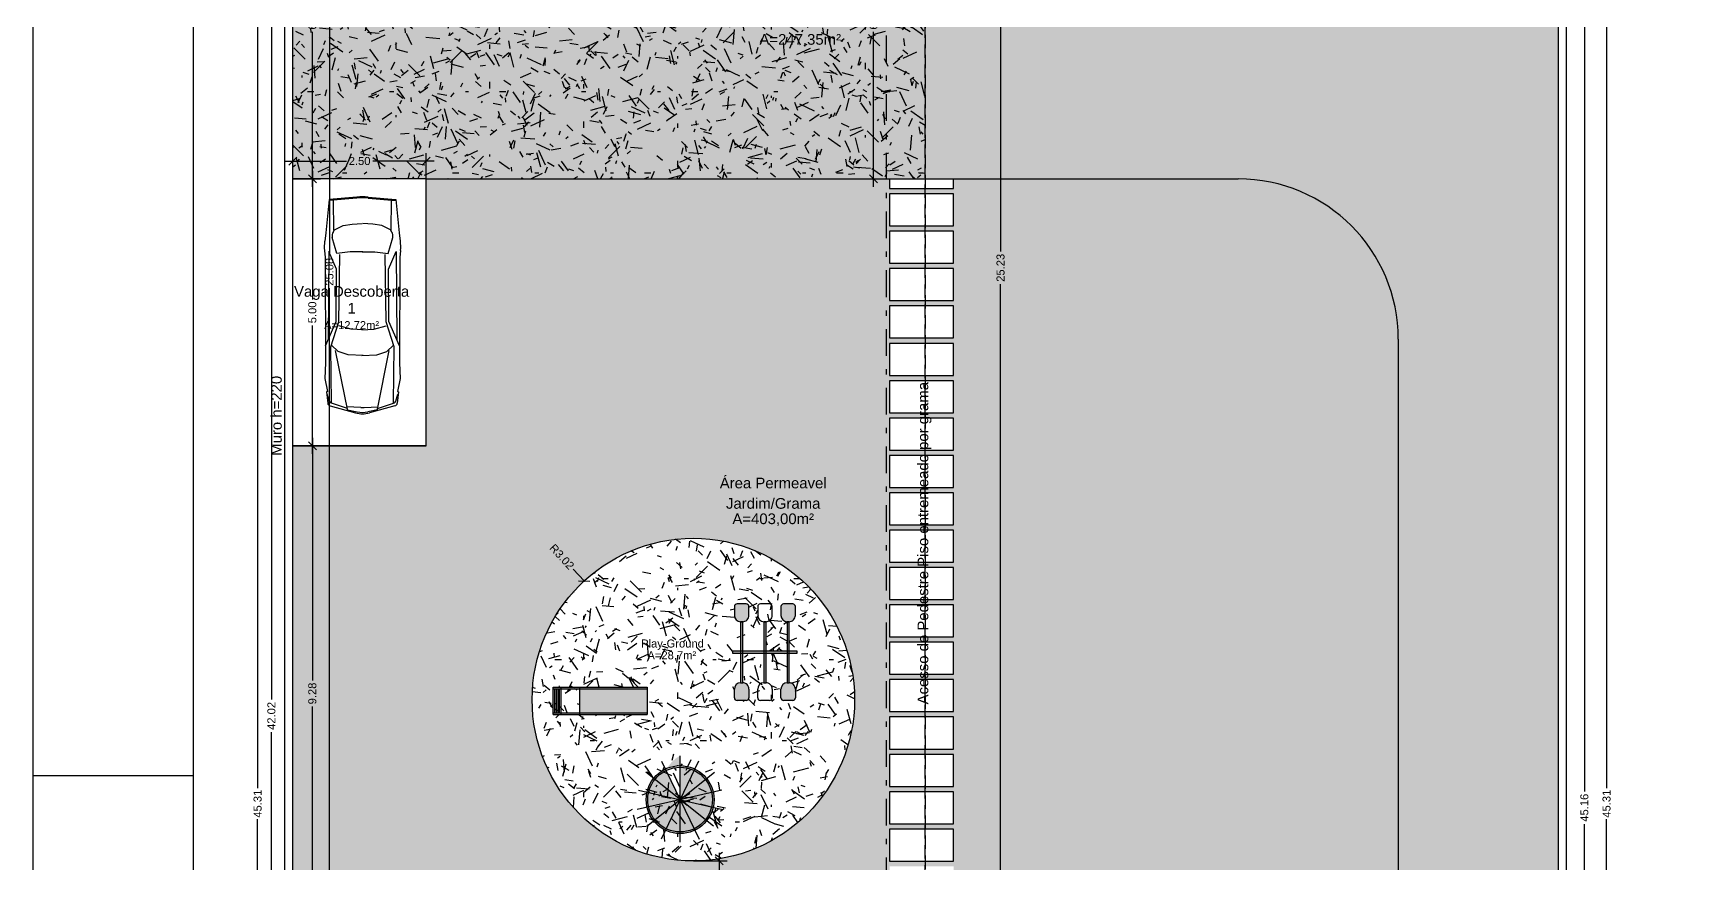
# Model space of a CAD drawing. Extents: x -120 to 178, y 5 to 129.
# Drawn here: x 5 to 36.11, y 97.45 to 113.01 of the extents above; entities that cross this region are included whole.
import ezdxf
from ezdxf.enums import TextEntityAlignment as Align

# ---------------------------------------------------------------- set-up
doc = ezdxf.new("R2010")
doc.units = 0
doc.header["$MEASUREMENT"] = 0
doc.linetypes.add('DASHDOT', pattern=[1, 0.5, -0.25, 0, -0.25])
doc.linetypes.add('HIDDEN', pattern=[0.375, 0.25, -0.125])
doc.layers.get('0').update_dxf_attribs({"linetype": 'CONTINUOUS'})
doc.layers.get('DEFPOINTS').update_dxf_attribs({"linetype": 'CONTINUOUS'})
for name, color, linetype in [('carimbo', 4, 'CONTINUOUS'), ('cota', 1, 'CONTINUOUS'), ('LINVISTA', 4, 'CONTINUOUS'), ('moveis', 253, 'CONTINUOUS'), ('muro', 6, 'CONTINUOUS'), ('piso', 4, 'CONTINUOUS'), ('projecao', 4, 'HIDDEN'), ('texto', 7, 'CONTINUOUS'), ('vegetacao', 82, 'CONTINUOUS')]:
    doc.layers.add(name, color=color, linetype=linetype)
doc.styles.get("Standard").update_dxf_attribs({"font": 'arial.ttf'})
doc.dimstyles.new('cotass', dxfattribs={"dimtxt": 0.15, "dimasz": 0.15, "dimexe": 0.15, "dimexo": 0, "dimgap": 0.05, "dimtad": 0, "dimzin": 4, "dimdsep": 46, "dimtxsty": 'Standard', "dimblk": 'OBLIQUE', "dimcen": 0, "dimdle": 0.15, "dimclrd": 256, "dimclrt": 4, "dimadec": 0, "dimazin": 1, "dimtfac": 1, "dimtix": 1, "dimtofl": 0, "dimtmove": 0, "dimatfit": 3, "dimldrblk": 'OPEN30', "dimfxl": 0, "dimtolj": 1, "dimtzin": 0, "dimlwd": -1, "dimarcsym": 0})
pattern_1 = [(0, (1.44, 0.96), (0.88, 1.52), [0.08, -1.34, 0.06, -0.58, 0.12, -1.42]), (5, (0.54, 1.68), (0.787509, 1.554551), [0.16, -1.34, 0.12, -0.58, 0.24, -1.42]), (10, (1.06, 1.78), (0.53784, 1.902295), [0.14, -0.34, 0.18, -1.06, 0.1, -1.32]), (15, (0.7, 1.96), (0.450046, 1.797737), [0.28, -0.34, 0.3, -1.06, 0.22, -1.32]), (20, (0.86, 1.14), (0.889806, 1.473175), [0.16, -1.1, 0.14, -0.82, 0.1, -0.64]), (25, (1.14, 0.86), (0.9972314, 1.458057), [0.22, -1.1, 0.28, -0.82, 0.24, -0.64]), (30, (1.44, 1.02), (-0.146462, 1.69368), [0.1, -0.66, 0.08, -0.98, 0.06, -1.3]), (35, (0.54, 0.3), (0.148824, 1.9842), [0.22, -0.66, 0.16, -0.98, 0.12, -1.3]), (40, (0.88, 1.46), (0.225573, 1.442469), [0.08, -0.88, 0.06, -0.56, 0.16, -1.02]), (45, (0.88, 0.74), (-0.410122, 1.965757), [0.16, -0.88, 0.12, -0.56, 0.3, -1.02]), (50, (1.18, 0.74), (-0.534986, 1.571557), [0.04, -0.74, 0.1, -1.22, 0.12, -0.62]), (60, (1.24, 0.88), (-0.663154, 1.491384), [0.1, -0.82, 0.04, -0.96, 0.08, -0.74]), (65, (0.52, 0.88), (-0.486328, 2.080453), [0.22, -0.82, 0.08, -0.96, 0.16, -0.74]), (70, (1.02, 0.64), (-0.732615, 1.437246), [0.06, -0.38, 0.12, -0.64, 0.08, -0.88]), (75, (0.3, 0.46), (-1.550558, 1.554275), [0.12, -0.38, 0.24, -0.64, 0.16, -0.88]), (80, (1.12, 1.82), (-1.390436, 1.09813), [0.14, -0.88, 0.06, -1.04, 0.12, -0.98]), (85, (1.3, 0.38), (-1.660168, 0.988455), [0.28, -0.88, 0.12, -1.04, 0.24, -0.98]), (90, (1.24, 0.96), (-1.76, 0.74), [0.12, -0.62, 0.08, -1.22, 0.04, -1.24]), (95, (0.52, 1.68), (-1.88055, 1.30105), [0.24, -0.62, 0.08, -1.22, 0.08, -1.24]), (100, (0.92, 1.58), (-1.653143, 0.967635), [0.14, -0.78, 0.12, -0.64, 0.14, -1.46]), (105, (1.28, 1.94), (-1.731187, 0.819872), [0.28, -0.78, 0.24, -0.64, 0.28, -1.46]), (110, (0.78, 0.44), (-1.602936, 0.544608), [0.16, -0.52, 0.08, -1.06, 0.12, -1.16]), (115, (1.86, 0.44), (-1.644302, 0.40283), [0.3, -0.52, 0.16, -1.06, 0.24, -1.16]), (120, (0.24, 0.68), (-1.911, 0.189948), [0.1, -1.34, 0.12, -0.62, 0.14, -0.82]), (125, (0.42, 0.86), (-2.170974, 0.066875), [0.22, -1.34, 0.24, -0.62, 0.28, -0.82]), (130, (0.68, 0.24), (-1.860718, 0.475107), [0.06, -0.44, 0.08, -0.86, 0.16, -1.12]), (135, (0.86, 0.42), (-2.149605, 0.311127), [0.12, -0.44, 0.16, -0.86, 0.3, -1.12]), (140, (0.08, 1.84), (-1.470646, -0.228038), [0.12, -0.72, 0.14, -0.62, 0.08, -0.84]), (145, (0.88, 0.58), (-1.548418, -0.502793), [0.24, -0.72, 0.28, -0.62, 0.16, -0.84]), (150, (1.74, 0.12), (-1.3655, -0.805115), [0.08, -0.56, 0.16, -1.24, 0.14, -1.14]), (155, (1.56, 1.22), (-1.77954, -0.692849), [0.16, -0.56, 0.3, -1.24, 0.28, -1.14]), (160, (0.42, 1.24), (-1.586007, -1.082858), [0.12, -0.84, 0.1, -0.76, 0.08, -1.22]), (165, (0.24, 0.52), (-1.706049, -1.344246), [0.24, -0.84, 0.22, -0.76, 0.16, -1.22]), (170, (0.54, 0.76), (-1.437627, -1.127488), [0.18, -0.66, 0.12, -0.9, 0.16, -0.88]), (175, (1.44, 1.66), (-1.365265, -1.607125), [0.22, -0.66, 0.24, -0.9, 0.26, -0.88])]

# ---------------------------------------------------------------- blocks, each defined once
blk = doc.blocks.new('A1')
blk.add_line((30, 297), (0, 297))
blk.add_lwpolyline([(841, 0), (0, 0), (0, 594), (841, 594)], close=True)
at = {"color": 2}
blk.add_lwpolyline([(831, 10), (831, 584), (30, 584), (30, 10), (831, 10)], dxfattribs=at)
blk = doc.blocks.new('_Oblique')
at = {"color": 0, "linetype": 'ByBlock', "lineweight": -2}
blk.add_line((-0.5, -0.5), (0.5, 0.5), dxfattribs=at)
blk = doc.blocks.new('*D21')
at = {"layer": 'cota', "transparency": 16777216}
for p, q in [((10.233, 116.434), (10.233, 113.529)), ((10.233, 110.134), (10.233, 113.039))]:
    blk.add_line(p, q, dxfattribs=at)
at = {"layer": 'cota', "color": 0, "lineweight": -2, "transparency": 16777216}
for p, q in [((9.869, 116.284), (10.383, 116.284)), ((9.869, 110.284), (10.383, 110.284))]:
    blk.add_line(p, q, dxfattribs=at)
at = {"layer": 'DEFPOINTS', "color": 0, "transparency": 16777216}
for p in [(9.869, 116.284), (9.869, 110.284), (10.233, 110.284)]:
    blk.add_point(p, dxfattribs=at)
at = {"layer": 'cota', "transparency": 16777216, "xscale": 0.15, "yscale": 0.15, "zscale": 0.15}
for p, rotation in [((10.233, 116.284), 90), ((10.233, 110.284), 270)]:
    blk.add_blockref('_Oblique', p, dxfattribs=dict(at, rotation=rotation))
at = {"layer": 'cota', "color": 4, "transparency": 16777216, "insert": (10.233, 113.284), "char_height": 0.15, "attachment_point": 5, "rotation": 90}
blk.add_mtext('\\A1;6.00', dxfattribs=at)
blk = doc.blocks.new('_Open30')
at = {"color": 0, "linetype": 'ByBlock', "lineweight": -2}
for p, q in [((-1, 0.27), (0, 0)), ((0, 0), (-1, -0.27)), ((0, 0), (-1, 0))]:
    blk.add_line(p, q, dxfattribs=at)
blk = doc.blocks.new('*D22')
at = {"layer": 'cota', "color": 0, "lineweight": -2, "transparency": 16777216}
for p, q in [((9.869, 110.284), (10.383, 110.284)), ((9.869, 105.284), (10.383, 105.284))]:
    blk.add_line(p, q, dxfattribs=at)
at = {"layer": 'cota', "transparency": 16777216}
for p, q in [((10.233, 110.434), (10.233, 108.028)), ((10.233, 105.134), (10.233, 107.539))]:
    blk.add_line(p, q, dxfattribs=at)
at = {"layer": 'DEFPOINTS', "color": 0, "transparency": 16777216}
for p in [(9.869, 110.284), (9.869, 105.284), (10.233, 105.284)]:
    blk.add_point(p, dxfattribs=at)
at = {"layer": 'cota', "transparency": 16777216, "xscale": 0.15, "yscale": 0.15, "zscale": 0.15}
for p, rotation in [((10.233, 110.284), 90), ((10.233, 105.284), 270)]:
    blk.add_blockref('_Oblique', p, dxfattribs=dict(at, rotation=rotation))
at = {"layer": 'cota', "color": 4, "transparency": 16777216, "insert": (10.233, 107.784), "char_height": 0.15, "attachment_point": 5, "rotation": 90}
blk.add_mtext('\\A1;5.00', dxfattribs=at)
blk = doc.blocks.new('*D23')
at = {"layer": 'cota', "color": 0, "lineweight": -2, "transparency": 16777216}
for p, q in [((9.869, 105.284), (10.383, 105.284)), ((9.869, 96.004), (10.383, 96.004))]:
    blk.add_line(p, q, dxfattribs=at)
at = {"layer": 'cota', "transparency": 16777216}
for p, q in [((10.233, 105.434), (10.233, 100.889)), ((10.233, 95.854), (10.233, 100.399))]:
    blk.add_line(p, q, dxfattribs=at)
at = {"layer": 'DEFPOINTS', "color": 0, "transparency": 16777216}
for p in [(9.869, 105.284), (9.869, 96.004), (10.233, 96.004)]:
    blk.add_point(p, dxfattribs=at)
at = {"layer": 'cota', "transparency": 16777216, "xscale": 0.15, "yscale": 0.15, "zscale": 0.15}
for p, rotation in [((10.233, 105.284), 90), ((10.233, 96.004), 270)]:
    blk.add_blockref('_Oblique', p, dxfattribs=dict(at, rotation=rotation))
at = {"layer": 'cota', "color": 4, "transparency": 16777216, "insert": (10.233, 100.644), "char_height": 0.15, "attachment_point": 5, "rotation": 90}
blk.add_mtext('\\A1;9.28', dxfattribs=at)
blk = doc.blocks.new('*D31')
at = {"layer": 'cota', "color": 0, "lineweight": -2, "transparency": 16777216}
for p, q in [((9.869, 110.284), (9.869, 110.769)), ((12.369, 110.284), (12.369, 110.769))]:
    blk.add_line(p, q, dxfattribs=at)
at = {"layer": 'cota', "transparency": 16777216}
for p, q in [((9.719, 110.619), (10.874, 110.619)), ((12.519, 110.619), (11.365, 110.619))]:
    blk.add_line(p, q, dxfattribs=at)
at = {"layer": 'DEFPOINTS', "color": 0, "transparency": 16777216}
for p in [(12.369, 110.619), (9.869, 110.284), (12.369, 110.284)]:
    blk.add_point(p, dxfattribs=at)
at = {"layer": 'cota', "transparency": 16777216, "xscale": 0.15, "yscale": 0.15, "zscale": 0.15, "rotation": 180}
blk.add_blockref('_Oblique', (9.869, 110.619), dxfattribs=at)
at = {"layer": 'cota', "transparency": 16777216, "xscale": 0.15, "yscale": 0.15, "zscale": 0.15}
blk.add_blockref('_Oblique', (12.369, 110.619), dxfattribs=at)
at = {"layer": 'cota', "color": 4, "transparency": 16777216, "insert": (11.119, 110.619), "char_height": 0.15, "attachment_point": 5}
blk.add_mtext('\\A1;2.50', dxfattribs=at)
blk = doc.blocks.new('*D33')
at = {"layer": 'cota', "color": 0, "lineweight": -2, "transparency": 16777216}
for p, q in [((9.869, 121.084), (10.704, 121.084)), ((9.869, 96.004), (10.704, 96.004))]:
    blk.add_line(p, q, dxfattribs=at)
at = {"layer": 'cota', "transparency": 16777216}
for p, q in [((10.554, 121.234), (10.554, 108.848)), ((10.554, 95.854), (10.554, 108.239))]:
    blk.add_line(p, q, dxfattribs=at)
at = {"layer": 'DEFPOINTS', "color": 0, "transparency": 16777216}
for p in [(9.869, 121.084), (9.869, 96.004), (10.554, 96.004)]:
    blk.add_point(p, dxfattribs=at)
at = {"layer": 'cota', "transparency": 16777216, "xscale": 0.15, "yscale": 0.15, "zscale": 0.15}
for p, rotation in [((10.554, 121.084), 90), ((10.554, 96.004), 270)]:
    blk.add_blockref('_Oblique', p, dxfattribs=dict(at, rotation=rotation))
at = {"layer": 'cota', "color": 4, "transparency": 16777216, "insert": (10.554, 108.544), "char_height": 0.15, "attachment_point": 5, "rotation": 90}
blk.add_mtext('\\A1;25.08', dxfattribs=at)
blk = doc.blocks.new('*D34')
at = {"layer": 'cota', "transparency": 16777216}
for p, q in [((9.466, 121.384), (9.466, 100.529)), ((9.466, 79.064), (9.466, 99.918))]:
    blk.add_line(p, q, dxfattribs=at)
at = {"layer": 'cota', "color": 0, "lineweight": -2, "transparency": 16777216}
for p, q in [((9.719, 121.234), (9.316, 121.234)), ((9.719, 79.214), (9.316, 79.214))]:
    blk.add_line(p, q, dxfattribs=at)
at = {"layer": 'DEFPOINTS', "color": 0, "transparency": 16777216}
for p in [(9.719, 121.234), (9.466, 79.214), (9.719, 79.214)]:
    blk.add_point(p, dxfattribs=at)
at = {"layer": 'cota', "transparency": 16777216, "xscale": 0.15, "yscale": 0.15, "zscale": 0.15}
for p, rotation in [((9.466, 121.234), 90), ((9.466, 79.214), 270)]:
    blk.add_blockref('_Oblique', p, dxfattribs=dict(at, rotation=rotation))
at = {"layer": 'cota', "color": 4, "transparency": 16777216, "insert": (9.466, 100.224), "char_height": 0.15, "attachment_point": 5, "rotation": 90}
blk.add_mtext('\\A1;42.02', dxfattribs=at)
blk = doc.blocks.new('*D36')
at = {"layer": 'cota', "transparency": 16777216}
for p, q in [((9.207, 121.384), (9.207, 98.87)), ((9.207, 75.774), (9.207, 98.287))]:
    blk.add_line(p, q, dxfattribs=at)
at = {"layer": 'cota', "color": 0, "lineweight": -2, "transparency": 16777216}
for p, q in [((9.719, 121.234), (9.057, 121.234)), ((9.719, 75.924), (9.057, 75.924))]:
    blk.add_line(p, q, dxfattribs=at)
at = {"layer": 'DEFPOINTS', "color": 0, "transparency": 16777216}
for p in [(9.719, 121.234), (9.207, 75.924), (9.719, 75.924)]:
    blk.add_point(p, dxfattribs=at)
at = {"layer": 'cota', "transparency": 16777216, "xscale": 0.15, "yscale": 0.15, "zscale": 0.15}
for p, rotation in [((9.207, 121.234), 90), ((9.207, 75.924), 270)]:
    blk.add_blockref('_Oblique', p, dxfattribs=dict(at, rotation=rotation))
at = {"layer": 'cota', "color": 4, "transparency": 16777216, "insert": (9.207, 98.579), "char_height": 0.15, "attachment_point": 5, "rotation": 90}
blk.add_mtext('\\A1;45.31', dxfattribs=at)
blk = doc.blocks.new('*D75')
at = {"layer": 'cota', "transparency": 16777216}
for p, q in [((23.134, 121.384), (23.134, 108.923)), ((23.134, 95.854), (23.134, 108.314))]:
    blk.add_line(p, q, dxfattribs=at)
at = {"layer": 'cota', "color": 0, "lineweight": -2, "transparency": 16777216}
for p, q in [((22.849, 121.234), (23.284, 121.234)), ((22.849, 96.004), (23.284, 96.004))]:
    blk.add_line(p, q, dxfattribs=at)
at = {"layer": 'DEFPOINTS', "color": 0, "transparency": 16777216}
for p in [(22.849, 121.234), (23.134, 121.234), (22.849, 96.004)]:
    blk.add_point(p, dxfattribs=at)
at = {"layer": 'cota', "transparency": 16777216, "xscale": 0.15, "yscale": 0.15, "zscale": 0.15}
for p, rotation in [((23.134, 121.234), 90), ((23.134, 96.004), 270)]:
    blk.add_blockref('_Oblique', p, dxfattribs=dict(at, rotation=rotation))
at = {"layer": 'cota', "color": 4, "transparency": 16777216, "insert": (23.134, 108.619), "char_height": 0.15, "attachment_point": 5, "rotation": 90}
blk.add_mtext('\\A1;25.23', dxfattribs=at)
blk = doc.blocks.new('*D472')
at = {"layer": 'cota', "color": 0, "lineweight": -2, "transparency": 16777216}
for p, q in [((33.589, 121.084), (34.228, 121.084)), ((33.589, 75.924), (34.228, 75.924))]:
    blk.add_line(p, q, dxfattribs=at)
at = {"layer": 'cota', "transparency": 16777216}
for p, q in [((34.078, 121.234), (34.078, 98.81)), ((34.078, 75.774), (34.078, 98.198))]:
    blk.add_line(p, q, dxfattribs=at)
at = {"layer": 'DEFPOINTS', "color": 0, "transparency": 16777216}
for p in [(33.589, 121.084), (34.078, 121.084), (33.589, 75.924)]:
    blk.add_point(p, dxfattribs=at)
at = {"layer": 'cota', "transparency": 16777216, "xscale": 0.15, "yscale": 0.15, "zscale": 0.15}
for p, rotation in [((34.078, 121.084), 90), ((34.078, 75.924), 270)]:
    blk.add_blockref('_Oblique', p, dxfattribs=dict(at, rotation=rotation))
at = {"layer": 'cota', "color": 4, "transparency": 16777216, "insert": (34.078, 98.504), "char_height": 0.15, "attachment_point": 5, "rotation": 90}
blk.add_mtext('\\A1;45.16', dxfattribs=at)
blk = doc.blocks.new('*D473')
at = {"layer": 'cota', "transparency": 16777216}
for p, q in [((34.494, 121.384), (34.494, 98.87)), ((34.494, 75.774), (34.494, 98.287))]:
    blk.add_line(p, q, dxfattribs=at)
at = {"layer": 'cota', "color": 0, "lineweight": -2, "transparency": 16777216}
for p, q in [((33.739, 121.234), (34.644, 121.234)), ((33.739, 75.924), (34.644, 75.924))]:
    blk.add_line(p, q, dxfattribs=at)
at = {"layer": 'DEFPOINTS', "color": 0, "transparency": 16777216}
for p in [(33.739, 121.234), (34.494, 121.234), (33.739, 75.924)]:
    blk.add_point(p, dxfattribs=at)
at = {"layer": 'cota', "transparency": 16777216, "xscale": 0.15, "yscale": 0.15, "zscale": 0.15}
for p, rotation in [((34.494, 121.234), 90), ((34.494, 75.924), 270)]:
    blk.add_blockref('_Oblique', p, dxfattribs=dict(at, rotation=rotation))
at = {"layer": 'cota', "color": 4, "transparency": 16777216, "insert": (34.494, 98.579), "char_height": 0.15, "attachment_point": 5, "rotation": 90}
blk.add_mtext('\\A1;45.31', dxfattribs=at)
blk = doc.blocks.new('*D996')
at = {"layer": 'cota', "transparency": 16777216}
blk.add_line((15.125, 102.973), (15.328, 102.752), dxfattribs=at)
at = {"layer": 'DEFPOINTS', "color": 0, "transparency": 16777216}
for p in [(15.328, 102.752), (17.375, 100.529)]:
    blk.add_point(p, dxfattribs=at)
at = {"layer": 'cota', "transparency": 16777216, "xscale": 0.15, "yscale": 0.15, "zscale": 0.15, "rotation": 312.6367412035655}
blk.add_blockref('_Oblique', (15.328, 102.752), dxfattribs=at)
at = {"layer": 'cota', "color": 4, "transparency": 16777216, "insert": (14.911, 103.205), "char_height": 0.15, "attachment_point": 5, "rotation": 312.6367}
blk.add_mtext('\\A1;R3.02', dxfattribs=at)
blk = doc.blocks.new('*D997')
at = {"layer": 'cota', "color": 0, "lineweight": -2, "transparency": 16777216}
for p, q in [((17.375, 97.507), (18.008, 97.507)), ((17.375, 96.004), (18.008, 96.004))]:
    blk.add_line(p, q, dxfattribs=at)
at = {"layer": 'cota', "transparency": 16777216}
for p, q in [((17.858, 97.657), (17.858, 96.993)), ((17.858, 95.854), (17.858, 96.518))]:
    blk.add_line(p, q, dxfattribs=at)
at = {"layer": 'DEFPOINTS', "color": 0, "transparency": 16777216}
for p in [(17.375, 97.507), (17.375, 96.004), (17.858, 96.004)]:
    blk.add_point(p, dxfattribs=at)
at = {"layer": 'cota', "transparency": 16777216, "xscale": 0.15, "yscale": 0.15, "zscale": 0.15}
for p, rotation in [((17.858, 97.507), 90), ((17.858, 96.004), 270)]:
    blk.add_blockref('_Oblique', p, dxfattribs=dict(at, rotation=rotation))
at = {"layer": 'cota', "color": 4, "transparency": 16777216, "insert": (17.858, 96.755), "char_height": 0.15, "attachment_point": 5, "rotation": 90}
blk.add_mtext('\\A1;1.50', dxfattribs=at)
blk = doc.blocks.new('*D1069')
at = {"layer": 'cota', "transparency": 16777216}
for p, q in [((20.753, 116.434), (20.753, 113.529)), ((20.753, 110.134), (20.753, 113.039))]:
    blk.add_line(p, q, dxfattribs=at)
at = {"layer": 'cota', "color": 0, "lineweight": -2, "transparency": 16777216}
for p, q in [((20.469, 116.284), (20.903, 116.284)), ((20.469, 110.284), (20.903, 110.284))]:
    blk.add_line(p, q, dxfattribs=at)
at = {"layer": 'DEFPOINTS', "color": 0, "transparency": 16777216}
for p in [(20.469, 116.284), (20.469, 110.284), (20.753, 110.284)]:
    blk.add_point(p, dxfattribs=at)
at = {"layer": 'cota', "transparency": 16777216, "xscale": 0.15, "yscale": 0.15, "zscale": 0.15}
for p, rotation in [((20.753, 116.284), 90), ((20.753, 110.284), 270)]:
    blk.add_blockref('_Oblique', p, dxfattribs=dict(at, rotation=rotation))
at = {"layer": 'cota', "color": 4, "transparency": 16777216, "insert": (20.753, 113.284), "char_height": 0.15, "attachment_point": 5, "rotation": 90}
blk.add_mtext('\\A1;6.00', dxfattribs=at)

msp = doc.modelspace()

# ---------------------------------------------------------------- hatches: boundary and pattern name
at = {"layer": 'vegetacao'}
h = msp.add_hatch(dxfattribs=at)
h.set_pattern_fill('ANGLE', color=256, scale=2, style=0)
h.set_pattern_definition([(0, (4.21934, 69.4), (0, 0.55), [0.4, -0.15]), (90, (4.21934, 69.4), (-0.55, 3e-17), [0.4, -0.15])])
edge = h.paths.add_edge_path()
edge.add_line((33.589, 75.924), (33.589, 116.284))
edge.add_line((33.589, 116.284), (9.869, 116.284))
edge.add_line((9.869, 116.284), (9.869, 110.284))
edge.add_line((9.869, 110.284), (27.589, 110.284))
edge.add_arc((27.589, 107.284), 3, 0, 90, ccw=False)
edge.add_line((30.589, 107.284), (30.589, 75.924))
edge.add_line((30.589, 75.924), (33.589, 75.924))
h = msp.add_hatch(dxfattribs=at)
h.set_pattern_fill('TRACOS2', color=256, scale=2, style=0)
h.set_pattern_definition(pattern_1)
h.paths.add_polyline_path([(21.719, 116.284), (9.869, 116.284), (9.869, 110.284), (12.369, 110.284), (21.719, 110.284)])
h = msp.add_hatch(dxfattribs=at)
h.set_pattern_fill('TRACOS2', color=256, scale=2, style=0)
h.set_pattern_definition(pattern_1)
h.paths.add_polyline_path([(33.589, 116.284), (21.719, 116.284), (21.719, 110.284), (27.589, 110.284, -0.414214), (30.589, 107.284), (30.589, 76.199), (31.889, 76.199), (31.889, 76.149), (30.589, 76.149), (30.589, 75.924), (33.589, 75.924)])
h = msp.add_hatch(dxfattribs=at)
h.set_pattern_fill('TRACOS2', color=256, scale=2, style=0)
h.set_pattern_definition(pattern_1)
h.paths.add_polyline_path([(30.589, 107.284, 0.414214), (27.589, 110.284), (22.254, 110.284), (22.254, 110.104), (21.719, 110.104), (21.719, 110.004), (22.254, 110.004), (22.254, 109.404), (21.719, 109.404), (21.719, 109.304), (22.254, 109.304), (22.254, 108.704), (21.719, 108.704), (21.719, 108.604), (22.254, 108.604), (22.254, 108.004), (21.719, 108.004), (21.719, 107.904), (22.254, 107.904), (22.254, 107.304), (21.719, 107.304), (21.719, 107.204), (22.254, 107.204), (22.254, 106.604), (21.719, 106.604), (21.719, 106.504), (22.254, 106.504), (22.254, 105.904), (21.719, 105.904), (21.719, 105.804), (22.254, 105.804), (22.254, 105.204), (21.719, 105.204), (21.719, 105.104), (22.254, 105.104), (22.254, 104.504), (21.719, 104.504), (21.719, 104.404), (22.254, 104.404), (22.254, 103.804), (21.719, 103.804), (21.719, 103.704), (22.254, 103.704), (22.254, 103.104), (21.719, 103.104), (21.719, 103.004), (22.254, 103.004), (22.254, 102.404), (21.719, 102.404), (21.719, 102.304), (22.254, 102.304), (22.254, 101.704), (21.719, 101.704), (21.719, 101.604), (22.254, 101.604), (22.254, 101.004), (21.719, 101.004), (21.719, 100.904), (22.254, 100.904), (22.254, 100.304), (21.719, 100.304), (21.719, 100.204), (22.254, 100.204), (22.254, 99.604), (21.719, 99.604), (21.719, 99.504), (22.254, 99.504), (22.254, 98.904), (21.719, 98.904), (21.719, 98.804), (22.254, 98.804), (22.254, 98.204), (21.719, 98.204), (21.719, 98.104), (22.254, 98.104), (22.254, 97.504), (21.719, 97.504), (21.719, 97.404), (22.254, 97.404), (22.254, 96.804), (21.719, 96.804), (21.719, 96.704), (22.254, 96.704), (22.254, 96.104), (21.719, 96.104), (21.719, 96.004), (22.849, 96.004), (22.849, 95.804), (22.849, 91.544), (24.899, 91.544), (24.899, 93.874), (30.589, 93.874)])
h.paths.add_polyline_path([(24.298, 94.59, -0.414176), (24.537, 94.352, -0.414204), (24.624, 94.026, -0.41425), (24.537, 93.699, -0.414199), (24.298, 93.461, -0.414161), (23.972, 93.373, -0.414161), (23.646, 93.461, -0.414199), (23.407, 93.699, -0.414204), (23.32, 94.026, -0.414204), (23.407, 94.352, -0.414176), (23.646, 94.59, -0.414178), (23.972, 94.678, -0.414224)], flags=16)
h.paths.add_polyline_path([(24.298, 92.831, -0.414176), (24.537, 92.592, -0.414204), (24.624, 92.266, -0.414264), (24.537, 91.94, -0.567356), (24.298, 92.001, -0.414148), (23.972, 91.914, -0.41415), (23.646, 92.001, -0.567359), (23.407, 91.94, -0.414218), (23.32, 92.266, -0.414204), (23.407, 92.592, -0.414176), (23.646, 92.831, -0.414178), (23.972, 92.919, -0.414224)], flags=16)
h.paths.add_polyline_path([(21.054, 105.804), (21.719, 105.804), (21.719, 105.904), (21.054, 105.904), (21.054, 106.504), (21.719, 106.504), (21.719, 106.604), (21.054, 106.604), (21.054, 107.204), (21.719, 107.204), (21.719, 107.304), (21.054, 107.304), (21.054, 107.904), (21.719, 107.904), (21.719, 108.004), (21.054, 108.004), (21.054, 108.604), (21.719, 108.604), (21.719, 108.704), (21.054, 108.704), (21.054, 109.304), (21.719, 109.304), (21.719, 109.404), (21.054, 109.404), (21.054, 110.004), (21.719, 110.004), (21.719, 110.104), (21.054, 110.104), (21.054, 110.284), (12.369, 110.284), (12.369, 105.284), (9.869, 105.284), (9.869, 96.004), (10.869, 96.004), (21.719, 96.004), (21.719, 96.104), (21.054, 96.104), (21.054, 96.704), (21.719, 96.704), (21.719, 96.804), (21.054, 96.804), (21.054, 97.404), (21.719, 97.404), (21.719, 97.504), (21.054, 97.504), (21.054, 98.104), (21.719, 98.104), (21.719, 98.204), (21.054, 98.204), (21.054, 98.804), (21.719, 98.804), (21.719, 98.904), (21.054, 98.904), (21.054, 99.504), (21.719, 99.504), (21.719, 99.604), (21.054, 99.604), (21.054, 100.204), (21.719, 100.204), (21.719, 100.304), (21.054, 100.304), (21.054, 100.904), (21.719, 100.904), (21.719, 101.004), (21.054, 101.004), (21.054, 101.604), (21.719, 101.604), (21.719, 101.704), (21.054, 101.704), (21.054, 102.304), (21.719, 102.304), (21.719, 102.404), (21.054, 102.404), (21.054, 103.004), (21.719, 103.004), (21.719, 103.104), (21.054, 103.104), (21.054, 103.704), (21.719, 103.704), (21.719, 103.804), (21.054, 103.804), (21.054, 104.404), (21.719, 104.404), (21.719, 104.504), (21.054, 104.504), (21.054, 105.104), (21.719, 105.104), (21.719, 105.204), (21.054, 105.204)])
h.paths.add_polyline_path([(20.397, 100.529, -1), (14.353, 100.529, -1)], flags=16)
h.paths.add_polyline_path([(19.067, 102.322), (19.238, 102.322, -0.423394), (19.288, 102.27), (19.288, 102.109, -0.406511), (19.172, 101.988), (19.172, 101.437), (19.322, 101.437), (19.322, 101.397), (19.172, 101.397), (19.172, 100.845, -0.406511), (19.288, 100.724), (19.288, 100.563, -0.436482), (19.236, 100.512), (19.067, 100.512, -0.414214), (19.017, 100.562), (19.017, 100.724, -0.406452), (19.132, 100.845), (19.132, 101.397), (18.737, 101.397), (18.737, 100.845, 0.003327), (18.735, 100.845), (18.698, 100.845, 0.405123), (18.581, 100.726), (18.581, 100.562, 0.41421), (18.631, 100.512, 0.000003), (18.631, 100.512, -0.414214), (18.581, 100.562), (18.581, 100.724, -0.406511), (18.697, 100.845), (18.697, 101.397), (18.301, 101.397), (18.301, 100.845, -0.406511), (18.417, 100.724), (18.417, 100.563, -0.436482), (18.365, 100.512), (18.195, 100.512, -0.414214), (18.145, 100.562), (18.145, 100.724, -0.406452), (18.261, 100.845), (18.261, 101.397), (18.111, 101.397), (18.111, 101.437), (18.261, 101.437), (18.261, 101.988, -0.406452), (18.145, 102.109), (18.145, 102.272, -0.414214), (18.195, 102.322), (18.367, 102.322, -0.423394), (18.417, 102.27), (18.417, 102.109, -0.406511), (18.301, 101.988), (18.301, 101.437), (18.697, 101.437), (18.697, 101.988, -0.406511), (18.581, 102.109), (18.581, 102.272, -0.414214), (18.631, 102.322), (18.803, 102.322, -0.414214), (18.853, 102.272, 0.414214), (18.803, 102.322), (18.631, 102.322, 0.414215), (18.581, 102.272, -0.000001), (18.581, 102.272), (18.581, 102.107, 0.405123), (18.698, 101.988), (18.735, 101.988, 0.003327), (18.737, 101.988), (18.737, 101.437), (19.132, 101.437), (19.132, 101.988, -0.406452), (19.017, 102.109), (19.017, 102.272, -0.414214)], flags=0)
h.paths.add_polyline_path([(18.805, 100.512), (18.8, 100.512, 0.022096)], flags=0)
h.paths.add_polyline_path([(16.508, 100.763), (16.508, 100.253), (14.749, 100.253), (14.749, 100.763)], flags=0)
h.paths.add_polyline_path([(15.249, 100.733), (15.249, 100.283), (14.779, 100.283), (14.779, 100.733)], flags=0)
h.paths.add_polyline_path([(17.127, 99.478, 0.161463), (16.864, 99.202), (17.127, 98.656)], flags=0)
h.paths.add_polyline_path([(17.763, 98.656, -1), (16.491, 98.656, -1)], flags=0)
h.paths.add_polyline_path([(17.127, 98.656), (17.127, 98.656), (17.127, 98.656), (17.127, 98.656), (17.127, 98.656)], flags=0)
h = msp.add_hatch(dxfattribs=at)
h.set_pattern_fill('TRACOS2', color=256, scale=2, style=0)
h.set_pattern_definition(pattern_1)
h.paths.add_polyline_path([(20.397, 100.529, 1), (14.353, 100.529, 1)])
h.paths.add_polyline_path([(17.763, 98.656, -1), (16.491, 98.656, -1)], flags=16)
h.paths.add_polyline_path([(17.733, 98.656, -1), (16.521, 98.656, -1)], flags=0)
h.paths.add_polyline_path([(17.127, 98.656), (17.127, 98.656), (17.127, 98.656), (17.127, 98.656), (17.127, 98.656)], flags=0)
h.paths.add_polyline_path([(18.195, 100.512, -0.414214), (18.145, 100.562), (18.145, 100.724, -0.406452), (18.261, 100.845), (18.261, 101.397), (18.111, 101.397), (18.111, 101.437), (18.261, 101.437), (18.261, 101.988, -0.406452), (18.145, 102.109), (18.145, 102.272, -0.414214), (18.195, 102.322), (18.367, 102.322, -0.423394), (18.417, 102.27), (18.417, 102.109, -0.406511), (18.301, 101.988), (18.301, 101.437), (18.697, 101.437), (18.697, 101.988, -0.406511), (18.581, 102.109), (18.581, 102.272, -0.414214), (18.631, 102.322), (18.803, 102.322, -0.414214), (18.853, 102.272, 0.414214), (18.803, 102.322), (18.631, 102.322, 0.414215), (18.581, 102.272, -0.000001), (18.581, 102.272), (18.581, 102.107, 0.405123), (18.698, 101.988), (18.735, 101.988, 0.003327), (18.737, 101.988), (18.737, 101.437), (19.132, 101.437), (19.132, 101.988, -0.406452), (19.017, 102.109), (19.017, 102.272, -0.414214), (19.067, 102.322), (19.238, 102.322, -0.423394), (19.288, 102.27), (19.288, 102.109, -0.406511), (19.172, 101.988), (19.172, 101.437), (19.322, 101.437), (19.322, 101.397), (19.172, 101.397), (19.172, 100.845, -0.406511), (19.288, 100.724), (19.288, 100.563, -0.436482), (19.236, 100.512), (19.067, 100.512, -0.414214), (19.017, 100.562), (19.017, 100.724, -0.406452), (19.132, 100.845), (19.132, 101.397), (18.737, 101.397), (18.737, 100.845, 0.003327), (18.735, 100.845), (18.698, 100.845, 0.405123), (18.581, 100.726), (18.581, 100.562, 0.41421), (18.631, 100.512, 0.000003), (18.631, 100.512, -0.414214), (18.581, 100.562), (18.581, 100.724, -0.406511), (18.697, 100.845), (18.697, 101.397), (18.301, 101.397), (18.301, 100.845, -0.406511), (18.417, 100.724), (18.417, 100.563, -0.436482), (18.365, 100.512)], flags=16)
h.paths.add_polyline_path([(18.805, 100.512, -0.022096), (18.8, 100.512)], flags=0)
h.paths.add_polyline_path([(16.508, 100.253), (14.749, 100.253), (14.749, 100.763), (16.508, 100.763)], flags=16)
h.paths.add_polyline_path([(14.779, 100.283), (14.779, 100.733), (15.249, 100.733), (15.249, 100.283)], flags=0)

# ---------------------------------------------------------------- linework, layer by layer
msp.add_lwpolyline([(9.719, 75.924), (9.719, 121.234), (33.739, 121.234), (33.739, 75.924)], close=True)
at = {"layer": 'cota', "color": 6, "linetype": 'DASHDOT'}
msp.add_lwpolyline([(20.989, 121.772), (20.989, 72.403)], dxfattribs=at)
at = {"layer": 'LINVISTA'}
msp.add_circle((17.375, 100.529), 3.022, dxfattribs=at)
at = {"layer": 'moveis'}
for p, q in [((10.548, 109.899), (10.486, 109.277)), ((11.068, 109.944), (10.548, 109.899)), ((11.068, 109.925), (10.549, 109.88)), ((10.634, 109.321), (10.632, 109.884)), ((11.278, 109.944), (11.798, 109.899)), ((11.278, 109.925), (11.797, 109.88)), ((11.712, 109.321), (11.714, 109.884)), ((11.798, 109.899), (11.86, 109.277)), ((10.486, 109.277), (10.464, 109.121)), ((10.623, 109.289), (10.65, 109.329)), ((10.634, 109.321), (10.81, 109.409)), ((10.81, 109.409), (10.982, 109.439)), ((10.982, 109.439), (11.167, 109.446)), ((11.364, 109.439), (11.179, 109.446)), ((11.536, 109.409), (11.364, 109.439)), ((11.712, 109.321), (11.536, 109.409)), ((11.723, 109.289), (11.696, 109.329)), ((11.86, 109.277), (11.882, 109.121)), ((10.46, 108.946), (10.473, 108.815)), ((10.544, 108.924), (10.529, 107.267)), ((10.688, 108.592), (10.544, 108.924)), ((10.689, 108.89), (10.607, 109.188)), ((10.941, 108.918), (10.689, 108.89)), ((11.181, 108.921), (10.941, 108.918)), ((11.165, 108.921), (11.405, 108.918)), ((11.405, 108.918), (11.657, 108.89)), ((11.657, 108.89), (11.739, 109.188)), ((11.658, 108.592), (11.802, 108.924)), ((11.802, 108.924), (11.817, 107.267)), ((11.886, 108.946), (11.873, 108.815)), ((10.473, 108.815), (10.478, 106.841)), ((10.679, 107.61), (10.688, 108.592)), ((10.732, 107.607), (10.75, 108.868)), ((11.614, 107.607), (11.596, 108.868)), ((11.667, 107.61), (11.658, 108.592)), ((11.873, 108.815), (11.868, 106.841)), ((10.481, 107.157), (10.679, 107.61)), ((10.578, 107.139), (10.732, 107.607)), ((10.961, 107.469), (10.731, 107.529)), ((11.183, 107.46), (10.961, 107.469)), ((11.163, 107.46), (11.385, 107.469)), ((11.385, 107.469), (11.615, 107.529)), ((11.768, 107.139), (11.614, 107.607)), ((11.865, 107.157), (11.667, 107.61)), ((10.594, 106.09), (10.578, 107.139)), ((10.716, 107.048), (10.589, 107.17)), ((10.898, 105.939), (10.67, 107.069)), ((10.904, 106.989), (10.716, 107.048)), ((11.442, 106.989), (11.63, 107.048)), ((11.448, 105.939), (11.676, 107.069)), ((11.63, 107.048), (11.757, 107.17)), ((11.752, 106.09), (11.768, 107.139)), ((10.478, 106.841), (10.466, 106.548)), ((11.186, 106.973), (10.904, 106.989)), ((11.16, 106.973), (11.442, 106.989)), ((11.868, 106.841), (11.88, 106.548)), ((10.466, 106.548), (10.518, 106.3)), ((11.88, 106.548), (11.828, 106.3)), ((10.518, 106.3), (10.5, 106.296)), ((10.5, 106.296), (10.522, 106.085)), ((10.548, 106.119), (10.512, 106.252)), ((10.891, 105.981), (10.574, 106.092)), ((11.455, 105.981), (11.772, 106.092)), ((11.798, 106.119), (11.834, 106.252)), ((11.846, 106.296), (11.824, 106.085)), ((11.828, 106.3), (11.846, 106.296)), ((10.566, 106.032), (11.044, 105.901)), ((11.143, 106), (10.882, 106.016)), ((10.894, 105.96), (11.071, 105.922)), ((11.203, 106), (11.464, 106.016)), ((11.452, 105.96), (11.275, 105.922)), ((11.78, 106.032), (11.302, 105.901)), ((14.749, 100.763), (16.508, 100.763)), ((14.749, 100.253), (14.749, 100.763)), ((14.749, 100.733), (16.508, 100.733)), ((14.779, 100.283), (14.779, 100.733)), ((14.809, 100.283), (14.809, 100.733)), ((14.839, 100.283), (14.839, 100.733)), ((14.869, 100.283), (14.869, 100.733)), ((14.899, 100.253), (14.899, 100.763)), ((15.249, 100.253), (15.249, 100.763)), ((16.508, 100.763), (16.508, 100.253)), ((14.749, 100.283), (16.508, 100.283)), ((14.749, 100.253), (16.508, 100.253)), ((17.474, 99.376), (16.77, 97.914)), ((16.78, 99.376), (17.484, 97.914)), ((17.127, 97.857), (17.127, 99.478)), ((17.752, 98.157), (16.484, 99.169)), ((16.502, 98.157), (17.77, 99.169)), ((17.906, 98.833), (16.325, 98.473)), ((16.348, 98.833), (17.929, 98.473))]:
    msp.add_line(p, q, dxfattribs=at)
for points in [[(18.145, 102.272), (18.145, 102.108)], [(18.367, 102.322), (18.195, 102.322)], [(18.417, 102.108), (18.417, 102.272)], [(18.581, 102.272), (18.581, 102.108)], [(18.803, 102.322), (18.631, 102.322)], [(18.853, 102.108), (18.853, 102.272)], [(19.017, 102.272), (19.017, 102.108)], [(19.238, 102.322), (19.067, 102.322)], [(19.288, 102.108), (19.288, 102.272)], [(18.265, 101.988), (18.297, 101.988)], [(18.701, 101.988), (18.733, 101.988)], [(19.137, 101.988), (19.168, 101.988)], [(18.265, 100.845), (18.297, 100.845)], [(18.701, 100.845), (18.733, 100.845)], [(19.137, 100.845), (19.168, 100.845)], [(18.145, 100.562), (18.145, 100.725)], [(18.367, 100.512), (18.195, 100.512)], [(18.417, 100.725), (18.417, 100.562)], [(18.581, 100.562), (18.581, 100.725)], [(18.803, 100.512), (18.631, 100.512)], [(18.853, 100.725), (18.853, 100.562)], [(19.017, 100.562), (19.017, 100.725)], [(19.238, 100.512), (19.067, 100.512)], [(19.288, 100.725), (19.288, 100.562)]]:
    msp.add_lwpolyline(points, dxfattribs=at)
for points in [[(18.301, 101.988), (18.261, 101.988), (18.261, 100.845), (18.301, 100.845), (18.301, 101.988)], [(18.737, 101.988), (18.697, 101.988), (18.697, 100.845), (18.737, 100.845), (18.737, 101.988)], [(19.172, 101.988), (19.132, 101.988), (19.132, 100.845), (19.172, 100.845), (19.172, 101.988)], [(19.322, 101.437), (18.111, 101.437), (18.111, 101.397), (19.322, 101.397), (19.322, 101.437)]]:
    msp.add_lwpolyline(points, close=True, dxfattribs=at)
for radius in [0.636, 0.606]:
    msp.add_circle((17.127, 98.656), radius, dxfattribs=at)
for centre, radius, start, end in [((11.173, 108.729), 1.219, 85.0592, 94.9408), ((11.173, 108.711), 1.219, 85.0592, 94.9408), ((10.724, 109.221), 0.122, 146.2641, 195.5306), ((11.622, 109.221), 0.122, 344.4694, 33.736), ((11.188, 109.018), 0.732, 171.9284, 185.6257), ((11.158, 109.018), 0.732, 354.3743, 8.0716), ((10.588, 106.13), 0.0406, 195.4862, 250.7894), ((11.758, 106.13), 0.0406, 289.2106, 344.5138), ((10.582, 106.091), 0.061, 185.8102, 254.6615), ((11.173, 106.371), 0.488, 254.6615, 285.3385), ((11.173, 106.398), 0.488, 257.9052, 282.0948), ((11.173, 106.487), 0.488, 266.4735, 273.5265), ((11.764, 106.091), 0.061, 285.3385, 354.1898), ((18.195, 102.272), 0.05, 90, 180), ((18.265, 102.108), 0.12, 180, 270), ((18.297, 102.108), 0.12, 269.9942, 0.0117), ((18.367, 102.272), 0.05, 0, 90), ((18.631, 102.272), 0.05, 90, 180), ((18.701, 102.108), 0.12, 180, 270), ((18.733, 102.108), 0.12, 269.9942, 0.0117), ((18.803, 102.272), 0.05, 0, 90), ((19.067, 102.272), 0.05, 90, 180), ((19.137, 102.108), 0.12, 180, 270), ((19.168, 102.108), 0.12, 269.9942, 0.0117), ((19.238, 102.272), 0.05, 0, 90), ((18.265, 100.725), 0.12, 90, 180), ((18.297, 100.725), 0.12, 359.9883, 90.0059), ((18.701, 100.725), 0.12, 90, 180), ((18.733, 100.725), 0.12, 359.9883, 90.0059), ((19.137, 100.725), 0.12, 90, 180), ((19.168, 100.725), 0.12, 359.9883, 90.0059), ((18.195, 100.562), 0.05, 180, 270), ((18.367, 100.562), 0.05, 270, 0), ((18.631, 100.562), 0.05, 180, 270), ((18.803, 100.562), 0.05, 270, 0), ((19.067, 100.562), 0.05, 180, 270), ((19.238, 100.562), 0.05, 270, 0)]:
    msp.add_arc(centre, radius, start, end, dxfattribs=at)
at = {"layer": 'muro'}
for p, q in [((9.719, 96.004), (9.719, 121.234)), ((9.869, 96.004), (9.869, 121.084)), ((33.589, 121.084), (33.589, 75.924)), ((33.739, 121.234), (33.739, 75.924))]:
    msp.add_line(p, q, dxfattribs=at)
at = {"layer": 'piso'}
for p, q in [((12.369, 110.284), (9.869, 110.284)), ((12.369, 105.284), (12.369, 110.284)), ((12.369, 110.284), (27.589, 110.284)), ((30.589, 107.284), (30.589, 75.924)), ((12.369, 105.284), (9.869, 105.284))]:
    msp.add_line(p, q, dxfattribs=at)
for points in [[(9.869, 96.004), (9.869, 105.284), (12.369, 105.284), (12.369, 110.284), (9.869, 110.284), (9.869, 116.284), (33.589, 116.284), (33.589, 75.924)], [(21.054, 110.284), (21.054, 110.104), (22.254, 110.104), (22.254, 110.284)]]:
    msp.add_lwpolyline(points, dxfattribs=at)
for points in [[(21.054, 109.404), (22.254, 109.404), (22.254, 110.004), (21.054, 110.004)], [(21.054, 108.704), (22.254, 108.704), (22.254, 109.304), (21.054, 109.304)], [(21.054, 108.004), (22.254, 108.004), (22.254, 108.604), (21.054, 108.604)], [(21.054, 107.304), (22.254, 107.304), (22.254, 107.904), (21.054, 107.904)], [(21.054, 106.604), (22.254, 106.604), (22.254, 107.204), (21.054, 107.204)], [(21.054, 105.904), (22.254, 105.904), (22.254, 106.504), (21.054, 106.504)], [(21.054, 105.204), (22.254, 105.204), (22.254, 105.804), (21.054, 105.804)], [(21.054, 104.504), (22.254, 104.504), (22.254, 105.104), (21.054, 105.104)], [(21.054, 103.804), (22.254, 103.804), (22.254, 104.404), (21.054, 104.404)], [(21.054, 103.104), (22.254, 103.104), (22.254, 103.704), (21.054, 103.704)], [(21.054, 102.404), (22.254, 102.404), (22.254, 103.004), (21.054, 103.004)], [(21.054, 101.704), (22.254, 101.704), (22.254, 102.304), (21.054, 102.304)], [(21.054, 101.004), (22.254, 101.004), (22.254, 101.604), (21.054, 101.604)], [(21.054, 100.304), (22.254, 100.304), (22.254, 100.904), (21.054, 100.904)], [(21.054, 99.604), (22.254, 99.604), (22.254, 100.204), (21.054, 100.204)], [(21.054, 98.904), (22.254, 98.904), (22.254, 99.504), (21.054, 99.504)], [(21.054, 98.204), (22.254, 98.204), (22.254, 98.804), (21.054, 98.804)], [(21.054, 97.504), (22.254, 97.504), (22.254, 98.104), (21.054, 98.104)]]:
    msp.add_lwpolyline(points, close=True, dxfattribs=at)
msp.add_arc((27.589, 107.284), 3, 0, 90, dxfattribs=at)
at = {"layer": 'projecao'}
for p, q in [((21.719, 121.234), (21.719, 87.804)), ((21.719, 87.804), (21.719, 121.234))]:
    msp.add_line(p, q, dxfattribs=at)

# ---------------------------------------------------------------- block references
at = {"layer": 'carimbo', "xscale": 0.1000000000003638, "yscale": 0.1000000000003638, "zscale": 0.1000000000003638}
msp.add_blockref('A1', (5, 69.4), dxfattribs=at)

# ---------------------------------------------------------------- texts
at = {"layer": 'texto'}
for s, height, p in [('A=247,35m²', 0.2, (19.379, 112.738)), ('Vaga Descoberta', 0.2, (10.969, 108.017)), ('1', 0.2, (10.969, 107.701)), ('A=12.72m²', 0.15, (10.969, 107.425)), ('Área Permeavel', 0.2, (18.872, 104.427)), ('Jardim/Grama', 0.2, (18.872, 104.045)), ('A=403,00m²', 0.2, (18.872, 103.757))]:
    msp.add_text(s, height=height, dxfattribs=at).set_placement(p, align=Align.BOTTOM_CENTER)
for s, p in [('Muro h=220', (9.719, 105.846)), ('Acesso de Pedestre Piso entremeado por grama', (21.839, 103.46))]:
    msp.add_text(s, height=0.2, rotation=90, dxfattribs=at).set_placement(p, align=Align.BOTTOM_CENTER)
msp.add_text('Play-Ground', height=0.15, dxfattribs=at).set_placement((16.984, 101.562), align=Align.MIDDLE)
msp.add_text('A=28,7m²', height=0.15, dxfattribs=at).set_placement((16.514, 101.285))

# ---------------------------------------------------------------- dimensions: what is measured, and where the dimension line sits
at = {"layer": 'cota'}
for base, p1, p2, picture, middle in [((9.207, 75.924), (9.719, 121.234), (9.719, 75.924), '*D36', (9.207, 98.579)), ((9.466, 79.214), (9.719, 121.234), (9.719, 79.214), '*D34', (9.466, 100.224)), ((34.494, 121.234), (33.739, 75.924), (33.739, 121.234), '*D473', (34.494, 98.579)), ((10.554, 96.004), (9.869, 121.084), (9.869, 96.004), '*D33', (10.554, 108.544)), ((34.078, 121.084), (33.589, 75.924), (33.589, 121.084), '*D472', (34.078, 98.504)), ((20.753, 110.284), (20.469, 116.284), (20.469, 110.284), '*D1069', (20.753, 113.284)), ((17.858, 96.004), (17.375, 97.507), (17.375, 96.004), '*D997', (17.858, 96.755))]:
    dim = msp.add_linear_dim(base=base, p1=p1, p2=p2, angle=90, dimstyle='cotass', dxfattribs=at)
    dim.commit()
    dim.dimension.update_dxf_attribs({"geometry": picture, "text_midpoint": middle})
for base, p1, p2, picture, middle in [((23.134, 121.234), (22.849, 96.004), (22.849, 121.234), '*D75', (23.134, 108.619)), ((10.233, 110.284), (9.869, 116.284), (9.869, 110.284), '*D21', (10.233, 113.284)), ((10.233, 105.284), (9.869, 110.284), (9.869, 105.284), '*D22', (10.233, 107.784)), ((10.233, 96.004), (9.869, 105.284), (9.869, 96.004), '*D23', (10.233, 100.644))]:
    dim = msp.add_linear_dim(base=base, p1=p1, p2=p2, angle=90, dimstyle='cotass', override={"dimtmove": 1}, dxfattribs=at)
    dim.commit()
    dim.dimension.update_dxf_attribs({"geometry": picture, "text_midpoint": middle})
dim = msp.add_linear_dim(base=(12.369, 110.619), p1=(9.869, 110.284), p2=(12.369, 110.284), dimstyle='cotass', dxfattribs=at)
dim.commit()
dim.dimension.update_dxf_attribs({"geometry": '*D31', "text_midpoint": (11.119, 110.619)})
dim = msp.add_radius_dim(center=(17.375, 100.529), mpoint=(15.328, 102.752), dimstyle='cotass', dxfattribs=at)
dim.commit()
dim.dimension.update_dxf_attribs({"geometry": '*D996', "text_midpoint": (14.911, 103.205)})

doc.saveas('drawing.dxf')
